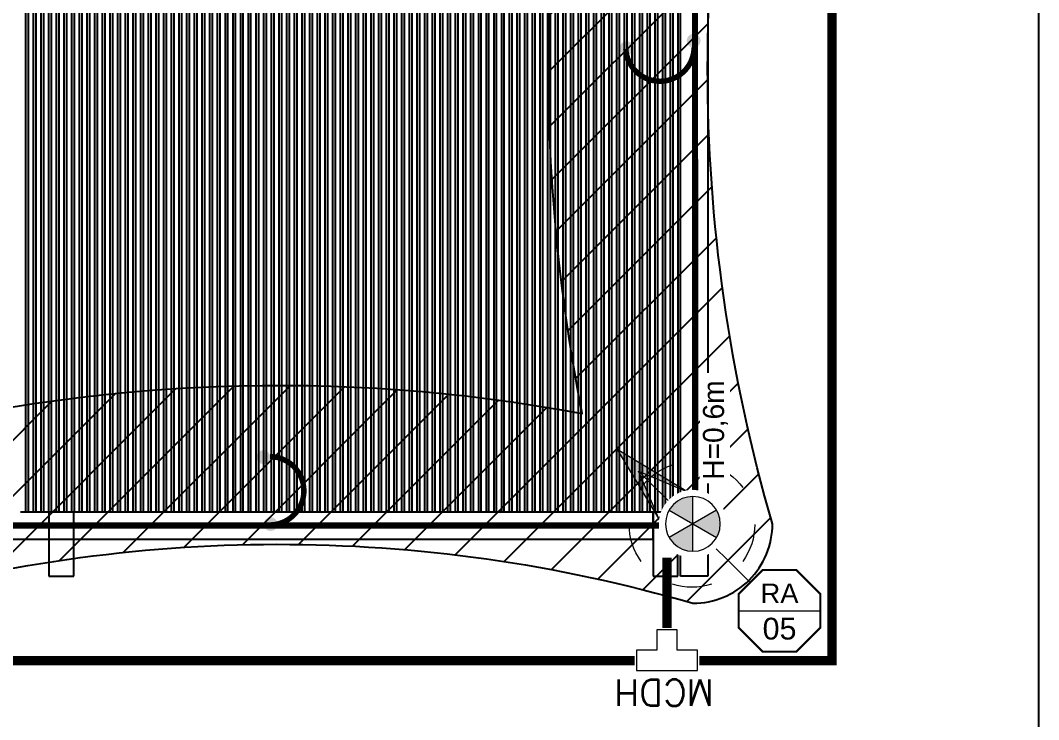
# Model space of a CAD drawing. Header units: millimetres. Extents: x -107267 to 109426, y -98906 to 83910.
# Drawn here: x 18106 to 26316, y -16538 to -10897 of the extents above; entities that cross this region are included whole.
import ezdxf
from ezdxf.enums import TextEntityAlignment as Align

# ---------------------------------------------------------------- set-up
doc = ezdxf.new("R2010")
doc.units = ezdxf.units.MM
for name, pattern in [('ACAD_ISO10W100', [18, 12, -3, 0, -3]), ('ACAD_ISO12W100', [21, 12, -3, 0, -3, 0, -3]), ('HIDDEN2', [0.1875, 0.125, -0.0625])]:
    doc.linetypes.add(name, pattern=pattern)
for name, color, linetype in [('00 - wipout', 1, 'Continuous'), ('00 - ZONA DE PROTEÇÃO', 4, 'Continuous'), ('Top (Plan) View-MISC', 7, 'Continuous')]:
    doc.layers.add(name, color=color, linetype=linetype)
for name, color, linetype, lineweight in [('000-M3G-MALHA NOVA', 5, 'ACAD_ISO10W100', 0), ('00_m3g_spda.capt_novo', 5, 'Continuous', 9), ('00_m3g_spda_ater_cabo50', 1, 'Continuous', 9), ('00_SPDA_captacao_novo', 5, 'Continuous', 9)]:
    doc.layers.add(name, color=color, linetype=linetype, lineweight=lineweight)
doc.styles.add('ARIAL', font='arial.ttf')
doc.styles.add('PDR2.0', font='romans.shx', dxfattribs={"height": 2})

# ---------------------------------------------------------------- blocks, each defined once
blk = doc.blocks.new('*U24')
at = {"lineweight": 9, "style": 'PDR2.0'}
blk.add_text('MCDH', height=1.7, dxfattribs=at).set_placement((-3.015, 1.248))
at = {"color": 255, "lineweight": 0}
blk.add_wipeout([(-2.085, 0.773), (-2.085, -0.773), (-0.773, -0.773), (-0.773, -2.085), (0.773, -2.085), (0.773, -0.773), (2.085, -0.773), (2.085, 0.773)], dxfattribs=at)
at = {"lineweight": 9}
blk.add_lwpolyline([(-0.656, -0.656), (-0.656, -1.968), (0.656, -1.968), (0.656, -0.656), (1.968, -0.656), (1.968, 0.656), (0.656, 0.656), (-0.656, 0.656), (-1.968, 0.656), (-1.968, -0.656)], close=True, dxfattribs=at)
blk = doc.blocks.new('M3G_P_PONTOS DESC')
blk.add_wipeout([(-1.552, 3.747), (-3.747, 1.552), (-3.747, -1.552), (-1.552, -3.747), (1.552, -3.747), (3.747, -1.552), (3.747, 1.552), (1.552, 3.747)])
blk.add_wipeout([(-3.747, 1.552), (-3.747, -1.552), (-1.552, -3.747), (1.552, -3.747), (3.747, -1.552), (3.747, 1.552), (1.552, 3.747), (-1.552, 3.747)])
blk.add_line((-3.747, 0), (3.747, 0))
at = {"const_width": 0.2}
blk.add_lwpolyline([(3.747, 1.552), (1.552, 3.747), (-1.552, 3.747), (-3.747, 1.552), (-3.747, -1.552), (-1.552, -3.747), (1.552, -3.747), (3.747, -1.552)], close=True, dxfattribs=at)
at = {"style": 'ARIAL'}
for tag, height, p in [('PREDIO', 2.3, (0, 0.704)), ('PONTO', 2, (0, -2.639))]:
    blk.add_attdef(tag, text='', height=height, dxfattribs=at).set_placement(p, align=Align.CENTER)
blk = doc.blocks.new('*U274')
at = {"lineweight": 9}
h = blk.add_hatch(color=256, dxfattribs=at)
h.dxf.hatch_style = 1
h.paths.add_polyline_path([(-4.834, -4.833), (-2.095, -0.287), (-3.443, -3.444), (-0.284, -2.101)])
for p, q in [((0, 0), (3.796, 3.792)), ((-3.443, -3.444), (-0.854, -0.856))]:
    blk.add_line(p, q, dxfattribs=at)
blk.add_lwpolyline([(-4.834, -4.833), (-2.095, -0.287), (-3.443, -3.444), (-0.284, -2.101)], close=True, dxfattribs=at)
for start, end in [(72, 108), (144, 180), (0, 36), (214.95342, 252), (288, 324)]:
    blk.add_arc((0, 0), 4.051, start, end, dxfattribs=at)
at = {"layer": '00_m3g_spda_ater_cabo50', "linetype": 'ACAD_ISO12W100', "ltscale": 75, "const_width": 0.375}
blk.add_lwpolyline([(0, 0), (-0.597, 0)], dxfattribs=at)
blk.add_attdef('METROS', text='', height=1.7).set_placement((-4.913, 3.845), align=Align.BOTTOM_LEFT)
at = {"color": 255, "lineweight": 0}
blk.add_wipeout([(0.24, -1.362), (0.692, -1.198), (1.059, -0.889), (1.3, -0.473), (1.383, 0), (1.3, 0.473), (1.059, 0.889), (0.692, 1.198), (0.24, 1.362), (-0.24, 1.362), (-0.692, 1.198), (-1.059, 0.889), (-1.3, 0.473), (-1.383, 0), (-1.3, -0.473), (-1.059, -0.889), (-0.692, -1.198), (-0.24, -1.362)], dxfattribs=at)
at = {"lineweight": 9}
blk.add_circle((0, 0), 1.208, dxfattribs=at)
blk = doc.blocks.new('M3G_P_CPTOR AEREO 600')
blk.add_attdef('ALTURA', text='', height=1.7).set_placement((0.739, -2.574), align=Align.TOP_LEFT)
at = {"color": 255, "lineweight": 0}
blk.add_wipeout([(-0.23, 2.19), (-0.68, 2.094), (-1.101, 1.907), (-1.473, 1.636), (-1.781, 1.294), (-2.012, 0.896), (-2.154, 0.458), (-2.202, 0), (-2.154, -0.458), (-2.012, -0.896), (-1.781, -1.294), (-1.473, -1.636), (-1.101, -1.907), (-0.68, -2.094), (-0.23, -2.19), (0.23, -2.19), (0.68, -2.094), (1.101, -1.907), (1.473, -1.636), (1.781, -1.294), (2.012, -0.896), (2.154, -0.458), (2.202, 0), (2.154, 0.458), (2.012, 0.896), (1.781, 1.294), (1.473, 1.636), (1.101, 1.907), (0.68, 2.094), (0.23, 2.19)], dxfattribs=at)
at = {"lineweight": 9}
h = blk.add_hatch(color=256, dxfattribs=at)
h.dxf.hatch_style = 1
h.paths.add_polyline_path([(0.884, 1.532, 0.267949), (-0.884, 1.532), (0, 0)])
h.paths.add_polyline_path([(-1.769, 0, 0.267949), (-0.884, -1.532), (0, 0)])
h.paths.add_polyline_path([(0.884, -1.532, 0.267949), (1.769, 0), (0, 0)])
for p, q in [((0, 0), (-0.884, 1.532)), ((0.884, 1.532), (0, 0)), ((-1.769, 0), (0, 0)), ((0, 0), (-0.884, -1.532)), ((0.884, -1.532), (0, 0)), ((0, 0), (1.769, 0))]:
    blk.add_line(p, q, dxfattribs=at)
blk.add_circle((0, 0), 1.769, dxfattribs=at)
blk = doc.blocks.new('*U333')
at = {"layer": 'Top (Plan) View-MISC', "color": 0, "linetype": 'ByBlock', "lineweight": -2}
for p, q in [((23207.9, -14861.9), (23207.9, -15381.9)), ((23407.9, -15381.9), (23407.9, -14861.9)), ((23207.9, -15381.9), (23407.9, -15381.9))]:
    blk.add_line(p, q, dxfattribs=at)
blk = doc.blocks.new('*U341')
at = {"layer": 'Top (Plan) View-MISC', "color": 0, "linetype": 'ByBlock', "lineweight": -2}
for p, q in [((18335.5, -14861.9), (18335.5, -15381.9)), ((18535.5, -15381.9), (18535.5, -14861.9)), ((18335.5, -15381.9), (18535.5, -15381.9))]:
    blk.add_line(p, q, dxfattribs=at)
blk = doc.blocks.new('*U343')
at = {"layer": 'Top (Plan) View-MISC', "color": 0, "linetype": 'ByBlock', "lineweight": -2}
for p, q in [((23207.9, -15081.9), (23207.9, -14861.9)), ((-12967.7, -15081.9), (23207.9, -15081.9))]:
    blk.add_line(p, q, dxfattribs=at)
blk = doc.blocks.new('*U354')
at = {"layer": 'Top (Plan) View-MISC', "color": 0, "linetype": 'ByBlock', "lineweight": -2}
blk.add_line((26316.1, 4664.7), (26316.1, -19130.6), dxfattribs=at)
blk = doc.blocks.new('*U478')
at = {"layer": 'Top (Plan) View-MISC', "color": 0, "linetype": 'ByBlock', "lineweight": -2}
for p, q in [((23428.9, -15381.9), (23428.9, -7621.9)), ((23648.9, -7621.9), (23648.9, -15381.9)), ((23648.9, -15381.9), (23428.9, -15381.9))]:
    blk.add_line(p, q, dxfattribs=at)
blk = doc.blocks.new('*U481')
at = {"layer": 'Top (Plan) View-MISC', "color": 0, "linetype": 'ByBlock', "lineweight": -2}
for p, q in [((18105.6, -14861.9), (18146.3, -14861.9)), ((18167.5, -14861.9), (18208.2, -14861.9)), ((18229.4, -14861.9), (18270.1, -14861.9)), ((18291.3, -14861.9), (18332, -14861.9)), ((18353.2, -14861.9), (18393.9, -14861.9)), ((18415.1, -14861.9), (18455.7, -14861.9)), ((18477, -14861.9), (18517.6, -14861.9)), ((18538.9, -14861.9), (18579.5, -14861.9)), ((18600.8, -14861.9), (18641.4, -14861.9)), ((18662.7, -14861.9), (18703.3, -14861.9)), ((18724.6, -14861.9), (18765.2, -14861.9)), ((18786.5, -14861.9), (18827.1, -14861.9)), ((18848.3, -14861.9), (18889, -14861.9)), ((18910.2, -14861.9), (18950.9, -14861.9)), ((18972.1, -14861.9), (19012.8, -14861.9)), ((19034, -14861.9), (19074.7, -14861.9)), ((19095.9, -14861.9), (19136.6, -14861.9)), ((19157.8, -14861.9), (19198.5, -14861.9)), ((19219.7, -14861.9), (19260.4, -14861.9)), ((19281.6, -14861.9), (19322.3, -14861.9)), ((19343.5, -14861.9), (19384.2, -14861.9)), ((19405.4, -14861.9), (19446.1, -14861.9)), ((19467.3, -14861.9), (19508, -14861.9)), ((19529.2, -14861.9), (19569.9, -14861.9)), ((19591.1, -14861.9), (19631.8, -14861.9)), ((19653, -14861.9), (19693.7, -14861.9)), ((19714.9, -14861.9), (19755.6, -14861.9)), ((19776.8, -14861.9), (19817.5, -14861.9)), ((19838.7, -14861.9), (19879.4, -14861.9)), ((19900.6, -14861.9), (19941.3, -14861.9)), ((19962.5, -14861.9), (20003.2, -14861.9)), ((20024.4, -14861.9), (20065.1, -14861.9)), ((20086.3, -14861.9), (20127, -14861.9)), ((20148.2, -14861.9), (20188.9, -14861.9)), ((20210.1, -14861.9), (20250.8, -14861.9)), ((20272, -14861.9), (20312.7, -14861.9)), ((20333.9, -14861.9), (20374.6, -14861.9)), ((20395.8, -14861.9), (20436.5, -14861.9)), ((20457.7, -14861.9), (20498.4, -14861.9)), ((20519.6, -14861.9), (20560.3, -14861.9)), ((20581.5, -14861.9), (20622.2, -14861.9)), ((20643.4, -14861.9), (20684.1, -14861.9)), ((20705.3, -14861.9), (20746, -14861.9)), ((20767.2, -14861.9), (20807.9, -14861.9)), ((20829.1, -14861.9), (20869.8, -14861.9)), ((20891, -14861.9), (20931.7, -14861.9)), ((20952.9, -14861.9), (20993.6, -14861.9)), ((21014.8, -14861.9), (21055.5, -14861.9)), ((21076.7, -14861.9), (21117.4, -14861.9)), ((21138.6, -14861.9), (21179.3, -14861.9)), ((21200.5, -14861.9), (21241.2, -14861.9)), ((21262.4, -14861.9), (21303.1, -14861.9)), ((21324.3, -14861.9), (21365, -14861.9)), ((21386.2, -14861.9), (21426.9, -14861.9)), ((21448.1, -14861.9), (21488.8, -14861.9)), ((21510, -14861.9), (21550.7, -14861.9)), ((21571.9, -14861.9), (21612.6, -14861.9)), ((21633.8, -14861.9), (21674.5, -14861.9)), ((21695.7, -14861.9), (21736.4, -14861.9)), ((21757.6, -14861.9), (21798.3, -14861.9)), ((21819.5, -14861.9), (21860.2, -14861.9)), ((21881.4, -14861.9), (21922.1, -14861.9)), ((21943.3, -14861.9), (21984, -14861.9)), ((22005.2, -14861.9), (22045.9, -14861.9)), ((22067.1, -14861.9), (22107.8, -14861.9)), ((22129, -14861.9), (22169.7, -14861.9)), ((22190.9, -14861.9), (22231.6, -14861.9)), ((22252.8, -14861.9), (22293.5, -14861.9)), ((22314.7, -14861.9), (22355.4, -14861.9)), ((22376.6, -14861.9), (22417.3, -14861.9)), ((22438.5, -14861.9), (22479.2, -14861.9)), ((22500.4, -14861.9), (22541.1, -14861.9)), ((22562.3, -14861.9), (22603, -14861.9)), ((22624.2, -14861.9), (22664.9, -14861.9)), ((22686.1, -14861.9), (22726.8, -14861.9)), ((22748, -14861.9), (22788.7, -14861.9)), ((22809.9, -14861.9), (22850.6, -14861.9)), ((22871.8, -14861.9), (22912.5, -14861.9)), ((22933.7, -14861.9), (22974.4, -14861.9)), ((22995.6, -14861.9), (23036.3, -14861.9)), ((23057.5, -14861.9), (23098.2, -14861.9)), ((23119.4, -14861.9), (23160.1, -14861.9)), ((23181.3, -14861.9), (23222, -14861.9)), ((23243.2, -14861.9), (23283.9, -14861.9)), ((23305.1, -14861.9), (23345.7, -14861.9)), ((23367, -14861.9), (23407.6, -14861.9))]:
    blk.add_line(p, q, dxfattribs=at)
blk = doc.blocks.new('*U484')
at = {"layer": 'Top (Plan) View-MISC', "color": 0, "linetype": 'ByBlock', "lineweight": -2}
for p, q in [((23407.6, -7621.9), (23407.6, -14861.9)), ((23407.6, -14861.9), (23428.9, -14861.9))]:
    blk.add_line(p, q, dxfattribs=at)
blk = doc.blocks.new('*U485')
at = {"layer": 'Top (Plan) View-MISC', "color": 0, "linetype": 'ByBlock', "lineweight": -2}
for p, q in [((23345.7, -7621.9), (23345.7, -14861.9)), ((23367, -7621.9), (23367, -14861.9)), ((23345.7, -14861.9), (23367, -14861.9))]:
    blk.add_line(p, q, dxfattribs=at)
blk = doc.blocks.new('*U486')
at = {"layer": 'Top (Plan) View-MISC', "color": 0, "linetype": 'ByBlock', "lineweight": -2}
for p, q in [((23283.9, -7621.9), (23283.9, -14861.9)), ((23305.1, -7621.9), (23305.1, -14861.9)), ((23283.9, -14861.9), (23305.1, -14861.9))]:
    blk.add_line(p, q, dxfattribs=at)
blk = doc.blocks.new('*U487')
at = {"layer": 'Top (Plan) View-MISC', "color": 0, "linetype": 'ByBlock', "lineweight": -2}
for p, q in [((23222, -7621.9), (23222, -14861.9)), ((23243.2, -7621.9), (23243.2, -14861.9)), ((23222, -14861.9), (23243.2, -14861.9))]:
    blk.add_line(p, q, dxfattribs=at)
blk = doc.blocks.new('*U488')
at = {"layer": 'Top (Plan) View-MISC', "color": 0, "linetype": 'ByBlock', "lineweight": -2}
for p, q in [((23160.1, -7621.9), (23160.1, -14861.9)), ((23181.3, -7621.9), (23181.3, -14861.9)), ((23160.1, -14861.9), (23181.3, -14861.9))]:
    blk.add_line(p, q, dxfattribs=at)
blk = doc.blocks.new('*U489')
at = {"layer": 'Top (Plan) View-MISC', "color": 0, "linetype": 'ByBlock', "lineweight": -2}
for p, q in [((23098.2, -7621.9), (23098.2, -14861.9)), ((23119.4, -7621.9), (23119.4, -14861.9)), ((23098.2, -14861.9), (23119.4, -14861.9))]:
    blk.add_line(p, q, dxfattribs=at)
blk = doc.blocks.new('*U490')
at = {"layer": 'Top (Plan) View-MISC', "color": 0, "linetype": 'ByBlock', "lineweight": -2}
for p, q in [((23036.3, -7621.9), (23036.3, -14861.9)), ((23057.5, -7621.9), (23057.5, -14861.9)), ((23036.3, -14861.9), (23057.5, -14861.9))]:
    blk.add_line(p, q, dxfattribs=at)
blk = doc.blocks.new('*U491')
at = {"layer": 'Top (Plan) View-MISC', "color": 0, "linetype": 'ByBlock', "lineweight": -2}
for p, q in [((22974.4, -7621.9), (22974.4, -14861.9)), ((22995.6, -7621.9), (22995.6, -14861.9)), ((22974.4, -14861.9), (22995.6, -14861.9))]:
    blk.add_line(p, q, dxfattribs=at)
blk = doc.blocks.new('*U492')
at = {"layer": 'Top (Plan) View-MISC', "color": 0, "linetype": 'ByBlock', "lineweight": -2}
for p, q in [((22912.5, -7621.9), (22912.5, -14861.9)), ((22933.7, -7621.9), (22933.7, -14861.9)), ((22912.5, -14861.9), (22933.7, -14861.9))]:
    blk.add_line(p, q, dxfattribs=at)
blk = doc.blocks.new('*U493')
at = {"layer": 'Top (Plan) View-MISC', "color": 0, "linetype": 'ByBlock', "lineweight": -2}
for p, q in [((22850.6, -7621.9), (22850.6, -14861.9)), ((22871.8, -7621.9), (22871.8, -14861.9)), ((22850.6, -14861.9), (22871.8, -14861.9))]:
    blk.add_line(p, q, dxfattribs=at)
blk = doc.blocks.new('*U494')
at = {"layer": 'Top (Plan) View-MISC', "color": 0, "linetype": 'ByBlock', "lineweight": -2}
for p, q in [((22788.7, -7621.9), (22788.7, -14861.9)), ((22809.9, -7621.9), (22809.9, -14861.9)), ((22788.7, -14861.9), (22809.9, -14861.9))]:
    blk.add_line(p, q, dxfattribs=at)
blk = doc.blocks.new('*U495')
at = {"layer": 'Top (Plan) View-MISC', "color": 0, "linetype": 'ByBlock', "lineweight": -2}
for p, q in [((22726.8, -7621.9), (22726.8, -14861.9)), ((22748, -7621.9), (22748, -14861.9)), ((22726.8, -14861.9), (22748, -14861.9))]:
    blk.add_line(p, q, dxfattribs=at)
blk = doc.blocks.new('*U496')
at = {"layer": 'Top (Plan) View-MISC', "color": 0, "linetype": 'ByBlock', "lineweight": -2}
for p, q in [((22664.9, -7621.9), (22664.9, -14861.9)), ((22686.1, -7621.9), (22686.1, -14861.9)), ((22664.9, -14861.9), (22686.1, -14861.9))]:
    blk.add_line(p, q, dxfattribs=at)
blk = doc.blocks.new('*U497')
at = {"layer": 'Top (Plan) View-MISC', "color": 0, "linetype": 'ByBlock', "lineweight": -2}
for p, q in [((22603, -7621.9), (22603, -14861.9)), ((22624.2, -7621.9), (22624.2, -14861.9)), ((22603, -14861.9), (22624.2, -14861.9))]:
    blk.add_line(p, q, dxfattribs=at)
blk = doc.blocks.new('*U498')
at = {"layer": 'Top (Plan) View-MISC', "color": 0, "linetype": 'ByBlock', "lineweight": -2}
for p, q in [((22541.1, -7621.9), (22541.1, -14861.9)), ((22562.3, -7621.9), (22562.3, -14861.9)), ((22541.1, -14861.9), (22562.3, -14861.9))]:
    blk.add_line(p, q, dxfattribs=at)
blk = doc.blocks.new('*U499')
at = {"layer": 'Top (Plan) View-MISC', "color": 0, "linetype": 'ByBlock', "lineweight": -2}
for p, q in [((22479.2, -7621.9), (22479.2, -14861.9)), ((22500.4, -7621.9), (22500.4, -14861.9)), ((22479.2, -14861.9), (22500.4, -14861.9))]:
    blk.add_line(p, q, dxfattribs=at)
blk = doc.blocks.new('*U500')
at = {"layer": 'Top (Plan) View-MISC', "color": 0, "linetype": 'ByBlock', "lineweight": -2}
for p, q in [((22417.3, -7621.9), (22417.3, -14861.9)), ((22438.5, -7621.9), (22438.5, -14861.9)), ((22417.3, -14861.9), (22438.5, -14861.9))]:
    blk.add_line(p, q, dxfattribs=at)
blk = doc.blocks.new('*U501')
at = {"layer": 'Top (Plan) View-MISC', "color": 0, "linetype": 'ByBlock', "lineweight": -2}
for p, q in [((22355.4, -7621.9), (22355.4, -14861.9)), ((22376.6, -7621.9), (22376.6, -14861.9)), ((22355.4, -14861.9), (22376.6, -14861.9))]:
    blk.add_line(p, q, dxfattribs=at)
blk = doc.blocks.new('*U502')
at = {"layer": 'Top (Plan) View-MISC', "color": 0, "linetype": 'ByBlock', "lineweight": -2}
for p, q in [((22293.5, -7621.9), (22293.5, -14861.9)), ((22314.7, -7621.9), (22314.7, -14861.9)), ((22293.5, -14861.9), (22314.7, -14861.9))]:
    blk.add_line(p, q, dxfattribs=at)
blk = doc.blocks.new('*U503')
at = {"layer": 'Top (Plan) View-MISC', "color": 0, "linetype": 'ByBlock', "lineweight": -2}
for p, q in [((22231.6, -7621.9), (22231.6, -14861.9)), ((22252.8, -7621.9), (22252.8, -14861.9)), ((22231.6, -14861.9), (22252.8, -14861.9))]:
    blk.add_line(p, q, dxfattribs=at)
blk = doc.blocks.new('*U504')
at = {"layer": 'Top (Plan) View-MISC', "color": 0, "linetype": 'ByBlock', "lineweight": -2}
for p, q in [((22169.7, -7621.9), (22169.7, -14861.9)), ((22190.9, -7621.9), (22190.9, -14861.9)), ((22169.7, -14861.9), (22190.9, -14861.9))]:
    blk.add_line(p, q, dxfattribs=at)
blk = doc.blocks.new('*U505')
at = {"layer": 'Top (Plan) View-MISC', "color": 0, "linetype": 'ByBlock', "lineweight": -2}
for p, q in [((22107.8, -7621.9), (22107.8, -14861.9)), ((22129, -7621.9), (22129, -14861.9)), ((22107.8, -14861.9), (22129, -14861.9))]:
    blk.add_line(p, q, dxfattribs=at)
blk = doc.blocks.new('*U506')
at = {"layer": 'Top (Plan) View-MISC', "color": 0, "linetype": 'ByBlock', "lineweight": -2}
for p, q in [((22045.9, -7621.9), (22045.9, -14861.9)), ((22067.1, -7621.9), (22067.1, -14861.9)), ((22045.9, -14861.9), (22067.1, -14861.9))]:
    blk.add_line(p, q, dxfattribs=at)
blk = doc.blocks.new('*U507')
at = {"layer": 'Top (Plan) View-MISC', "color": 0, "linetype": 'ByBlock', "lineweight": -2}
for p, q in [((21984, -7621.9), (21984, -14861.9)), ((22005.2, -7621.9), (22005.2, -14861.9)), ((21984, -14861.9), (22005.2, -14861.9))]:
    blk.add_line(p, q, dxfattribs=at)
blk = doc.blocks.new('*U508')
at = {"layer": 'Top (Plan) View-MISC', "color": 0, "linetype": 'ByBlock', "lineweight": -2}
for p, q in [((21922.1, -7621.9), (21922.1, -14861.9)), ((21943.3, -7621.9), (21943.3, -14861.9)), ((21922.1, -14861.9), (21943.3, -14861.9))]:
    blk.add_line(p, q, dxfattribs=at)
blk = doc.blocks.new('*U509')
at = {"layer": 'Top (Plan) View-MISC', "color": 0, "linetype": 'ByBlock', "lineweight": -2}
for p, q in [((21860.2, -7621.9), (21860.2, -14861.9)), ((21881.4, -7621.9), (21881.4, -14861.9)), ((21860.2, -14861.9), (21881.4, -14861.9))]:
    blk.add_line(p, q, dxfattribs=at)
blk = doc.blocks.new('*U510')
at = {"layer": 'Top (Plan) View-MISC', "color": 0, "linetype": 'ByBlock', "lineweight": -2}
for p, q in [((21798.3, -7621.9), (21798.3, -14861.9)), ((21819.5, -7621.9), (21819.5, -14861.9)), ((21798.3, -14861.9), (21819.5, -14861.9))]:
    blk.add_line(p, q, dxfattribs=at)
blk = doc.blocks.new('*U511')
at = {"layer": 'Top (Plan) View-MISC', "color": 0, "linetype": 'ByBlock', "lineweight": -2}
for p, q in [((21736.4, -7621.9), (21736.4, -14861.9)), ((21757.6, -7621.9), (21757.6, -14861.9)), ((21736.4, -14861.9), (21757.6, -14861.9))]:
    blk.add_line(p, q, dxfattribs=at)
blk = doc.blocks.new('*U512')
at = {"layer": 'Top (Plan) View-MISC', "color": 0, "linetype": 'ByBlock', "lineweight": -2}
for p, q in [((21674.5, -7621.9), (21674.5, -14861.9)), ((21695.7, -7621.9), (21695.7, -14861.9)), ((21674.5, -14861.9), (21695.7, -14861.9))]:
    blk.add_line(p, q, dxfattribs=at)
blk = doc.blocks.new('*U513')
at = {"layer": 'Top (Plan) View-MISC', "color": 0, "linetype": 'ByBlock', "lineweight": -2}
for p, q in [((21612.6, -7621.9), (21612.6, -14861.9)), ((21633.8, -7621.9), (21633.8, -14861.9)), ((21612.6, -14861.9), (21633.8, -14861.9))]:
    blk.add_line(p, q, dxfattribs=at)
blk = doc.blocks.new('*U514')
at = {"layer": 'Top (Plan) View-MISC', "color": 0, "linetype": 'ByBlock', "lineweight": -2}
for p, q in [((21550.7, -7621.9), (21550.7, -14861.9)), ((21571.9, -7621.9), (21571.9, -14861.9)), ((21550.7, -14861.9), (21571.9, -14861.9))]:
    blk.add_line(p, q, dxfattribs=at)
blk = doc.blocks.new('*U515')
at = {"layer": 'Top (Plan) View-MISC', "color": 0, "linetype": 'ByBlock', "lineweight": -2}
for p, q in [((21488.8, -7621.9), (21488.8, -14861.9)), ((21510, -7621.9), (21510, -14861.9)), ((21488.8, -14861.9), (21510, -14861.9))]:
    blk.add_line(p, q, dxfattribs=at)
blk = doc.blocks.new('*U516')
at = {"layer": 'Top (Plan) View-MISC', "color": 0, "linetype": 'ByBlock', "lineweight": -2}
for p, q in [((21426.9, -7621.9), (21426.9, -14861.9)), ((21448.1, -7621.9), (21448.1, -14861.9)), ((21426.9, -14861.9), (21448.1, -14861.9))]:
    blk.add_line(p, q, dxfattribs=at)
blk = doc.blocks.new('*U517')
at = {"layer": 'Top (Plan) View-MISC', "color": 0, "linetype": 'ByBlock', "lineweight": -2}
for p, q in [((21365, -7621.9), (21365, -14861.9)), ((21386.2, -7621.9), (21386.2, -14861.9)), ((21365, -14861.9), (21386.2, -14861.9))]:
    blk.add_line(p, q, dxfattribs=at)
blk = doc.blocks.new('*U518')
at = {"layer": 'Top (Plan) View-MISC', "color": 0, "linetype": 'ByBlock', "lineweight": -2}
for p, q in [((21303.1, -7621.9), (21303.1, -14861.9)), ((21324.3, -7621.9), (21324.3, -14861.9)), ((21303.1, -14861.9), (21324.3, -14861.9))]:
    blk.add_line(p, q, dxfattribs=at)
blk = doc.blocks.new('*U519')
at = {"layer": 'Top (Plan) View-MISC', "color": 0, "linetype": 'ByBlock', "lineweight": -2}
for p, q in [((21241.2, -7621.9), (21241.2, -14861.9)), ((21262.4, -7621.9), (21262.4, -14861.9)), ((21241.2, -14861.9), (21262.4, -14861.9))]:
    blk.add_line(p, q, dxfattribs=at)
blk = doc.blocks.new('*U520')
at = {"layer": 'Top (Plan) View-MISC', "color": 0, "linetype": 'ByBlock', "lineweight": -2}
for p, q in [((21179.3, -7621.9), (21179.3, -14861.9)), ((21200.5, -7621.9), (21200.5, -14861.9)), ((21179.3, -14861.9), (21200.5, -14861.9))]:
    blk.add_line(p, q, dxfattribs=at)
blk = doc.blocks.new('*U521')
at = {"layer": 'Top (Plan) View-MISC', "color": 0, "linetype": 'ByBlock', "lineweight": -2}
for p, q in [((21117.4, -7621.9), (21117.4, -14861.9)), ((21138.6, -7621.9), (21138.6, -14861.9)), ((21117.4, -14861.9), (21138.6, -14861.9))]:
    blk.add_line(p, q, dxfattribs=at)
blk = doc.blocks.new('*U522')
at = {"layer": 'Top (Plan) View-MISC', "color": 0, "linetype": 'ByBlock', "lineweight": -2}
for p, q in [((21055.5, -7621.9), (21055.5, -14861.9)), ((21076.7, -7621.9), (21076.7, -14861.9)), ((21055.5, -14861.9), (21076.7, -14861.9))]:
    blk.add_line(p, q, dxfattribs=at)
blk = doc.blocks.new('*U523')
at = {"layer": 'Top (Plan) View-MISC', "color": 0, "linetype": 'ByBlock', "lineweight": -2}
for p, q in [((20993.6, -7621.9), (20993.6, -14861.9)), ((21014.8, -7621.9), (21014.8, -14861.9)), ((20993.6, -14861.9), (21014.8, -14861.9))]:
    blk.add_line(p, q, dxfattribs=at)
blk = doc.blocks.new('*U524')
at = {"layer": 'Top (Plan) View-MISC', "color": 0, "linetype": 'ByBlock', "lineweight": -2}
for p, q in [((20931.7, -7621.9), (20931.7, -14861.9)), ((20952.9, -7621.9), (20952.9, -14861.9)), ((20931.7, -14861.9), (20952.9, -14861.9))]:
    blk.add_line(p, q, dxfattribs=at)
blk = doc.blocks.new('*U525')
at = {"layer": 'Top (Plan) View-MISC', "color": 0, "linetype": 'ByBlock', "lineweight": -2}
for p, q in [((20869.8, -7621.9), (20869.8, -14861.9)), ((20891, -7621.9), (20891, -14861.9)), ((20869.8, -14861.9), (20891, -14861.9))]:
    blk.add_line(p, q, dxfattribs=at)
blk = doc.blocks.new('*U526')
at = {"layer": 'Top (Plan) View-MISC', "color": 0, "linetype": 'ByBlock', "lineweight": -2}
for p, q in [((20807.9, -7621.9), (20807.9, -14861.9)), ((20829.1, -7621.9), (20829.1, -14861.9)), ((20807.9, -14861.9), (20829.1, -14861.9))]:
    blk.add_line(p, q, dxfattribs=at)
blk = doc.blocks.new('*U527')
at = {"layer": 'Top (Plan) View-MISC', "color": 0, "linetype": 'ByBlock', "lineweight": -2}
for p, q in [((20746, -7621.9), (20746, -14861.9)), ((20767.2, -7621.9), (20767.2, -14861.9)), ((20746, -14861.9), (20767.2, -14861.9))]:
    blk.add_line(p, q, dxfattribs=at)
blk = doc.blocks.new('*U528')
at = {"layer": 'Top (Plan) View-MISC', "color": 0, "linetype": 'ByBlock', "lineweight": -2}
for p, q in [((20684.1, -7621.9), (20684.1, -14861.9)), ((20705.3, -7621.9), (20705.3, -14861.9)), ((20684.1, -14861.9), (20705.3, -14861.9))]:
    blk.add_line(p, q, dxfattribs=at)
blk = doc.blocks.new('*U529')
at = {"layer": 'Top (Plan) View-MISC', "color": 0, "linetype": 'ByBlock', "lineweight": -2}
for p, q in [((20622.2, -7621.9), (20622.2, -14861.9)), ((20643.4, -7621.9), (20643.4, -14861.9)), ((20622.2, -14861.9), (20643.4, -14861.9))]:
    blk.add_line(p, q, dxfattribs=at)
blk = doc.blocks.new('*U530')
at = {"layer": 'Top (Plan) View-MISC', "color": 0, "linetype": 'ByBlock', "lineweight": -2}
for p, q in [((20560.3, -7621.9), (20560.3, -14861.9)), ((20581.5, -7621.9), (20581.5, -14861.9)), ((20560.3, -14861.9), (20581.5, -14861.9))]:
    blk.add_line(p, q, dxfattribs=at)
blk = doc.blocks.new('*U531')
at = {"layer": 'Top (Plan) View-MISC', "color": 0, "linetype": 'ByBlock', "lineweight": -2}
for p, q in [((20498.4, -7621.9), (20498.4, -14861.9)), ((20519.6, -7621.9), (20519.6, -14861.9)), ((20498.4, -14861.9), (20519.6, -14861.9))]:
    blk.add_line(p, q, dxfattribs=at)
blk = doc.blocks.new('*U532')
at = {"layer": 'Top (Plan) View-MISC', "color": 0, "linetype": 'ByBlock', "lineweight": -2}
for p, q in [((20436.5, -7621.9), (20436.5, -14861.9)), ((20457.7, -7621.9), (20457.7, -14861.9)), ((20436.5, -14861.9), (20457.7, -14861.9))]:
    blk.add_line(p, q, dxfattribs=at)
blk = doc.blocks.new('*U533')
at = {"layer": 'Top (Plan) View-MISC', "color": 0, "linetype": 'ByBlock', "lineweight": -2}
for p, q in [((20374.6, -7621.9), (20374.6, -14861.9)), ((20395.8, -7621.9), (20395.8, -14861.9)), ((20374.6, -14861.9), (20395.8, -14861.9))]:
    blk.add_line(p, q, dxfattribs=at)
blk = doc.blocks.new('*U534')
at = {"layer": 'Top (Plan) View-MISC', "color": 0, "linetype": 'ByBlock', "lineweight": -2}
for p, q in [((20312.7, -7621.9), (20312.7, -14861.9)), ((20333.9, -7621.9), (20333.9, -14861.9)), ((20312.7, -14861.9), (20333.9, -14861.9))]:
    blk.add_line(p, q, dxfattribs=at)
blk = doc.blocks.new('*U535')
at = {"layer": 'Top (Plan) View-MISC', "color": 0, "linetype": 'ByBlock', "lineweight": -2}
for p, q in [((20250.8, -7621.9), (20250.8, -14861.9)), ((20272, -7621.9), (20272, -14861.9)), ((20250.8, -14861.9), (20272, -14861.9))]:
    blk.add_line(p, q, dxfattribs=at)
blk = doc.blocks.new('*U536')
at = {"layer": 'Top (Plan) View-MISC', "color": 0, "linetype": 'ByBlock', "lineweight": -2}
for p, q in [((20188.9, -7621.9), (20188.9, -14861.9)), ((20210.1, -7621.9), (20210.1, -14861.9)), ((20188.9, -14861.9), (20210.1, -14861.9))]:
    blk.add_line(p, q, dxfattribs=at)
blk = doc.blocks.new('*U537')
at = {"layer": 'Top (Plan) View-MISC', "color": 0, "linetype": 'ByBlock', "lineweight": -2}
for p, q in [((20127, -7621.9), (20127, -14861.9)), ((20148.2, -7621.9), (20148.2, -14861.9)), ((20127, -14861.9), (20148.2, -14861.9))]:
    blk.add_line(p, q, dxfattribs=at)
blk = doc.blocks.new('*U538')
at = {"layer": 'Top (Plan) View-MISC', "color": 0, "linetype": 'ByBlock', "lineweight": -2}
for p, q in [((20065.1, -7621.9), (20065.1, -14861.9)), ((20086.3, -7621.9), (20086.3, -14861.9)), ((20065.1, -14861.9), (20086.3, -14861.9))]:
    blk.add_line(p, q, dxfattribs=at)
blk = doc.blocks.new('*U539')
at = {"layer": 'Top (Plan) View-MISC', "color": 0, "linetype": 'ByBlock', "lineweight": -2}
for p, q in [((20003.2, -7621.9), (20003.2, -14861.9)), ((20024.4, -7621.9), (20024.4, -14861.9)), ((20003.2, -14861.9), (20024.4, -14861.9))]:
    blk.add_line(p, q, dxfattribs=at)
blk = doc.blocks.new('*U540')
at = {"layer": 'Top (Plan) View-MISC', "color": 0, "linetype": 'ByBlock', "lineweight": -2}
for p, q in [((19941.3, -7621.9), (19941.3, -14861.9)), ((19962.5, -7621.9), (19962.5, -14861.9)), ((19941.3, -14861.9), (19962.5, -14861.9))]:
    blk.add_line(p, q, dxfattribs=at)
blk = doc.blocks.new('*U541')
at = {"layer": 'Top (Plan) View-MISC', "color": 0, "linetype": 'ByBlock', "lineweight": -2}
for p, q in [((19879.4, -7621.9), (19879.4, -14861.9)), ((19900.6, -7621.9), (19900.6, -14861.9)), ((19879.4, -14861.9), (19900.6, -14861.9))]:
    blk.add_line(p, q, dxfattribs=at)
blk = doc.blocks.new('*U542')
at = {"layer": 'Top (Plan) View-MISC', "color": 0, "linetype": 'ByBlock', "lineweight": -2}
for p, q in [((19817.5, -7621.9), (19817.5, -14861.9)), ((19838.7, -7621.9), (19838.7, -14861.9)), ((19817.5, -14861.9), (19838.7, -14861.9))]:
    blk.add_line(p, q, dxfattribs=at)
blk = doc.blocks.new('*U543')
at = {"layer": 'Top (Plan) View-MISC', "color": 0, "linetype": 'ByBlock', "lineweight": -2}
for p, q in [((19755.6, -7621.9), (19755.6, -14861.9)), ((19776.8, -7621.9), (19776.8, -14861.9)), ((19755.6, -14861.9), (19776.8, -14861.9))]:
    blk.add_line(p, q, dxfattribs=at)
blk = doc.blocks.new('*U544')
at = {"layer": 'Top (Plan) View-MISC', "color": 0, "linetype": 'ByBlock', "lineweight": -2}
for p, q in [((19693.7, -7621.9), (19693.7, -14861.9)), ((19714.9, -7621.9), (19714.9, -14861.9)), ((19693.7, -14861.9), (19714.9, -14861.9))]:
    blk.add_line(p, q, dxfattribs=at)
blk = doc.blocks.new('*U545')
at = {"layer": 'Top (Plan) View-MISC', "color": 0, "linetype": 'ByBlock', "lineweight": -2}
for p, q in [((19631.8, -7621.9), (19631.8, -14861.9)), ((19653, -7621.9), (19653, -14861.9)), ((19631.8, -14861.9), (19653, -14861.9))]:
    blk.add_line(p, q, dxfattribs=at)
blk = doc.blocks.new('*U546')
at = {"layer": 'Top (Plan) View-MISC', "color": 0, "linetype": 'ByBlock', "lineweight": -2}
for p, q in [((19569.9, -7621.9), (19569.9, -14861.9)), ((19591.1, -7621.9), (19591.1, -14861.9)), ((19569.9, -14861.9), (19591.1, -14861.9))]:
    blk.add_line(p, q, dxfattribs=at)
blk = doc.blocks.new('*U547')
at = {"layer": 'Top (Plan) View-MISC', "color": 0, "linetype": 'ByBlock', "lineweight": -2}
for p, q in [((19508, -7621.9), (19508, -14861.9)), ((19529.2, -7621.9), (19529.2, -14861.9)), ((19508, -14861.9), (19529.2, -14861.9))]:
    blk.add_line(p, q, dxfattribs=at)
blk = doc.blocks.new('*U548')
at = {"layer": 'Top (Plan) View-MISC', "color": 0, "linetype": 'ByBlock', "lineweight": -2}
for p, q in [((19446.1, -7621.9), (19446.1, -14861.9)), ((19467.3, -7621.9), (19467.3, -14861.9)), ((19446.1, -14861.9), (19467.3, -14861.9))]:
    blk.add_line(p, q, dxfattribs=at)
blk = doc.blocks.new('*U549')
at = {"layer": 'Top (Plan) View-MISC', "color": 0, "linetype": 'ByBlock', "lineweight": -2}
for p, q in [((19384.2, -7621.9), (19384.2, -14861.9)), ((19405.4, -7621.9), (19405.4, -14861.9)), ((19384.2, -14861.9), (19405.4, -14861.9))]:
    blk.add_line(p, q, dxfattribs=at)
blk = doc.blocks.new('*U550')
at = {"layer": 'Top (Plan) View-MISC', "color": 0, "linetype": 'ByBlock', "lineweight": -2}
for p, q in [((19322.3, -7621.9), (19322.3, -14861.9)), ((19343.5, -7621.9), (19343.5, -14861.9)), ((19322.3, -14861.9), (19343.5, -14861.9))]:
    blk.add_line(p, q, dxfattribs=at)
blk = doc.blocks.new('*U551')
at = {"layer": 'Top (Plan) View-MISC', "color": 0, "linetype": 'ByBlock', "lineweight": -2}
for p, q in [((19260.4, -7621.9), (19260.4, -14861.9)), ((19281.6, -7621.9), (19281.6, -14861.9)), ((19260.4, -14861.9), (19281.6, -14861.9))]:
    blk.add_line(p, q, dxfattribs=at)
blk = doc.blocks.new('*U552')
at = {"layer": 'Top (Plan) View-MISC', "color": 0, "linetype": 'ByBlock', "lineweight": -2}
for p, q in [((19198.5, -7621.9), (19198.5, -14861.9)), ((19219.7, -7621.9), (19219.7, -14861.9)), ((19198.5, -14861.9), (19219.7, -14861.9))]:
    blk.add_line(p, q, dxfattribs=at)
blk = doc.blocks.new('*U553')
at = {"layer": 'Top (Plan) View-MISC', "color": 0, "linetype": 'ByBlock', "lineweight": -2}
for p, q in [((19136.6, -7621.9), (19136.6, -14861.9)), ((19157.8, -7621.9), (19157.8, -14861.9)), ((19136.6, -14861.9), (19157.8, -14861.9))]:
    blk.add_line(p, q, dxfattribs=at)
blk = doc.blocks.new('*U554')
at = {"layer": 'Top (Plan) View-MISC', "color": 0, "linetype": 'ByBlock', "lineweight": -2}
for p, q in [((19074.7, -7621.9), (19074.7, -14861.9)), ((19095.9, -7621.9), (19095.9, -14861.9)), ((19074.7, -14861.9), (19095.9, -14861.9))]:
    blk.add_line(p, q, dxfattribs=at)
blk = doc.blocks.new('*U555')
at = {"layer": 'Top (Plan) View-MISC', "color": 0, "linetype": 'ByBlock', "lineweight": -2}
for p, q in [((19012.8, -7621.9), (19012.8, -14861.9)), ((19034, -7621.9), (19034, -14861.9)), ((19012.8, -14861.9), (19034, -14861.9))]:
    blk.add_line(p, q, dxfattribs=at)
blk = doc.blocks.new('*U556')
at = {"layer": 'Top (Plan) View-MISC', "color": 0, "linetype": 'ByBlock', "lineweight": -2}
for p, q in [((18950.9, -7621.9), (18950.9, -14861.9)), ((18972.1, -7621.9), (18972.1, -14861.9)), ((18950.9, -14861.9), (18972.1, -14861.9))]:
    blk.add_line(p, q, dxfattribs=at)
blk = doc.blocks.new('*U557')
at = {"layer": 'Top (Plan) View-MISC', "color": 0, "linetype": 'ByBlock', "lineweight": -2}
for p, q in [((18889, -7621.9), (18889, -14861.9)), ((18910.2, -7621.9), (18910.2, -14861.9)), ((18889, -14861.9), (18910.2, -14861.9))]:
    blk.add_line(p, q, dxfattribs=at)
blk = doc.blocks.new('*U558')
at = {"layer": 'Top (Plan) View-MISC', "color": 0, "linetype": 'ByBlock', "lineweight": -2}
for p, q in [((18827.1, -7621.9), (18827.1, -14861.9)), ((18848.3, -7621.9), (18848.3, -14861.9)), ((18827.1, -14861.9), (18848.3, -14861.9))]:
    blk.add_line(p, q, dxfattribs=at)
blk = doc.blocks.new('*U559')
at = {"layer": 'Top (Plan) View-MISC', "color": 0, "linetype": 'ByBlock', "lineweight": -2}
for p, q in [((18765.2, -7621.9), (18765.2, -14861.9)), ((18786.5, -7621.9), (18786.5, -14861.9)), ((18765.2, -14861.9), (18786.5, -14861.9))]:
    blk.add_line(p, q, dxfattribs=at)
blk = doc.blocks.new('*U560')
at = {"layer": 'Top (Plan) View-MISC', "color": 0, "linetype": 'ByBlock', "lineweight": -2}
for p, q in [((18703.3, -7621.9), (18703.3, -14861.9)), ((18724.6, -7621.9), (18724.6, -14861.9)), ((18703.3, -14861.9), (18724.6, -14861.9))]:
    blk.add_line(p, q, dxfattribs=at)
blk = doc.blocks.new('*U561')
at = {"layer": 'Top (Plan) View-MISC', "color": 0, "linetype": 'ByBlock', "lineweight": -2}
for p, q in [((18641.4, -7621.9), (18641.4, -14861.9)), ((18662.7, -7621.9), (18662.7, -14861.9)), ((18641.4, -14861.9), (18662.7, -14861.9))]:
    blk.add_line(p, q, dxfattribs=at)
blk = doc.blocks.new('*U562')
at = {"layer": 'Top (Plan) View-MISC', "color": 0, "linetype": 'ByBlock', "lineweight": -2}
for p, q in [((18579.5, -7621.9), (18579.5, -14861.9)), ((18600.8, -7621.9), (18600.8, -14861.9)), ((18579.5, -14861.9), (18600.8, -14861.9))]:
    blk.add_line(p, q, dxfattribs=at)
blk = doc.blocks.new('*U563')
at = {"layer": 'Top (Plan) View-MISC', "color": 0, "linetype": 'ByBlock', "lineweight": -2}
for p, q in [((18517.6, -7621.9), (18517.6, -14861.9)), ((18538.9, -7621.9), (18538.9, -14861.9)), ((18517.6, -14861.9), (18538.9, -14861.9))]:
    blk.add_line(p, q, dxfattribs=at)
blk = doc.blocks.new('*U564')
at = {"layer": 'Top (Plan) View-MISC', "color": 0, "linetype": 'ByBlock', "lineweight": -2}
for p, q in [((18455.7, -7621.9), (18455.7, -14861.9)), ((18477, -7621.9), (18477, -14861.9)), ((18455.7, -14861.9), (18477, -14861.9))]:
    blk.add_line(p, q, dxfattribs=at)
blk = doc.blocks.new('*U565')
at = {"layer": 'Top (Plan) View-MISC', "color": 0, "linetype": 'ByBlock', "lineweight": -2}
for p, q in [((18393.9, -7621.9), (18393.9, -14861.9)), ((18415.1, -7621.9), (18415.1, -14861.9)), ((18393.9, -14861.9), (18415.1, -14861.9))]:
    blk.add_line(p, q, dxfattribs=at)
blk = doc.blocks.new('*U566')
at = {"layer": 'Top (Plan) View-MISC', "color": 0, "linetype": 'ByBlock', "lineweight": -2}
for p, q in [((18332, -7621.9), (18332, -14861.9)), ((18353.2, -7621.9), (18353.2, -14861.9)), ((18332, -14861.9), (18353.2, -14861.9))]:
    blk.add_line(p, q, dxfattribs=at)
blk = doc.blocks.new('*U567')
at = {"layer": 'Top (Plan) View-MISC', "color": 0, "linetype": 'ByBlock', "lineweight": -2}
for p, q in [((18270.1, -7621.9), (18270.1, -14861.9)), ((18291.3, -7621.9), (18291.3, -14861.9)), ((18270.1, -14861.9), (18291.3, -14861.9))]:
    blk.add_line(p, q, dxfattribs=at)
blk = doc.blocks.new('*U568')
at = {"layer": 'Top (Plan) View-MISC', "color": 0, "linetype": 'ByBlock', "lineweight": -2}
for p, q in [((18208.2, -7621.9), (18208.2, -14861.9)), ((18229.4, -7621.9), (18229.4, -14861.9)), ((18208.2, -14861.9), (18229.4, -14861.9))]:
    blk.add_line(p, q, dxfattribs=at)
blk = doc.blocks.new('*U569')
at = {"layer": 'Top (Plan) View-MISC', "color": 0, "linetype": 'ByBlock', "lineweight": -2}
for p, q in [((18146.3, -7621.9), (18146.3, -14861.9)), ((18167.5, -7621.9), (18167.5, -14861.9)), ((18146.3, -14861.9), (18167.5, -14861.9))]:
    blk.add_line(p, q, dxfattribs=at)
blk = doc.blocks.new('*U1104')
at = {"layer": 'Top (Plan) View-MISC', "color": 0, "linetype": 'ByBlock', "lineweight": -2}
for p, q in [((23526, -15128), (23526, -15119.4)), ((23526, -15119.4), (23545, -15119.4)), ((23526, -15128), (23545, -15128)), ((23545, -15128), (23545, -15119.4))]:
    blk.add_line(p, q, dxfattribs=at)

msp = doc.modelspace()

# ---------------------------------------------------------------- hatches: boundary and pattern name
at = {"layer": '00_SPDA_captacao_novo', "linetype": 'HIDDEN2', "lineweight": -2, "ltscale": 2750}
h = msp.add_hatch(color=256, dxfattribs=at)
h.dxf.hatch_style = 1
edge = h.paths.add_edge_path()
edge.add_arc((22993.5, -11120.3), 55.8, 180, 540, ccw=False)
h = msp.add_hatch(color=256, dxfattribs=at)
h.dxf.hatch_style = 1
edge = h.paths.add_edge_path()
edge.add_arc((23534.5, -11060.2), 55.8, 180, 540, ccw=False)
h = msp.add_hatch(color=256, dxfattribs=at)
h.dxf.hatch_style = 1
edge = h.paths.add_edge_path()
edge.add_arc((20063.9, -14419.9), 55.8, 270, 630, ccw=False)
h = msp.add_hatch(color=256, dxfattribs=at)
h.dxf.hatch_style = 1
edge = h.paths.add_edge_path()
edge.add_arc((20124, -14960.8), 55.8, 270, 630, ccw=False)

# ---------------------------------------------------------------- linework, layer by layer
at = {"layer": '00 - ZONA DE PROTEÇÃO', "elevation": 6590}
msp.add_lwpolyline([(-20379.7, -831.6, -0.092198), (-20481.7, -7424.5, -0.142702), (-20156.9, -9561, -0.116887), (-12766.5, -9913.6, -0.160127), (-12232.6, -14126.3, -0.090083), (-3142, -14299.9, -0.093024), (6816.6, -14301.6, -0.092477), (16761.1, -14291.3, -0.112262), (22635.2, -14069.1, -0.113812), (22847, -7584.3, -0.085608), (22506.3, -522.8, -0.098139), (16863.1, -739.3, -0.108059), (6855.6, -738.1, -0.082902), (-3150.3, -732.3, -0.083475), (-13141.3, -732.3, -0.088905)], format="xyb", close=True, dxfattribs=at)
at = {"layer": '00_m3g_spda_ater_cabo50', "linetype": 'ACAD_ISO12W100', "lineweight": -2, "const_width": 75}
msp.add_lwpolyline([(-22409.7, 1138.1), (-22409.7, -11569.8), (-14407.5, -11569.8), (-14407.5, -16061.9), (24648.9, -16061.9), (24648.9, 1138.1), (-2214.8, 1138.1), (-2214.8, 4938.1), (-7364.8, 4938.1), (-7364.8, 1138.1)], close=True, dxfattribs=at)
at = {"layer": '00_m3g_spda_ater_cabo50', "linetype": 'ACAD_ISO12W100', "lineweight": -2, "const_width": 75, "elevation": 6590}
msp.add_lwpolyline([(23320.5, -15232.3), (23320.6, -15973)], dxfattribs=at)
at = {"layer": '00_SPDA_captacao_novo', "linetype": 'HIDDEN2', "lineweight": -2, "ltscale": 2750, "const_width": 43.8, "elevation": 5647.8}
for points in [[(23538, -11115.7, -0.968586), (22987.5, -11127.1, -1)], [(20119.5, -14416.4, -0.968586), (20130.9, -14966.8, -1)]]:
    msp.add_lwpolyline(points, format="xyb", dxfattribs=at)

# ---------------------------------------------------------------- block references
at = {"layer": 'Top (Plan) View-MISC'}
for name in ['*U569', '*U568', '*U567', '*U566', '*U565', '*U564', '*U563', '*U562', '*U561', '*U560', '*U559', '*U558', '*U557', '*U556', '*U555', '*U554', '*U553', '*U552', '*U551', '*U550', '*U549', '*U548', '*U547', '*U546', '*U545', '*U544', '*U543', '*U542', '*U541', '*U540', '*U539', '*U538', '*U537', '*U536', '*U535', '*U534', '*U533', '*U532', '*U531', '*U530', '*U529', '*U528', '*U527', '*U526', '*U525', '*U524', '*U523', '*U522', '*U521', '*U520', '*U519', '*U518', '*U517', '*U516', '*U515', '*U514', '*U513', '*U512', '*U511', '*U510', '*U509', '*U508', '*U507', '*U506', '*U505', '*U504', '*U503', '*U502', '*U501', '*U500', '*U499', '*U498', '*U497', '*U496', '*U495', '*U494', '*U493', '*U341']:
    msp.add_blockref(name, (0, 0), dxfattribs=at)

# ---------------------------------------------------------------- next in the draw order: block references
at = {"layer": '00_m3g_spda.capt_novo', "xscale": -125, "yscale": 125, "zscale": 125, "rotation": 180}
msp.add_blockref('*U274', (23520.7, -14963.6, 6590), dxfattribs=at)

# ---------------------------------------------------------------- next in the draw order: linework, layer by layer
at = {"layer": '000-M3G-MALHA NOVA', "ltscale": 0.5, "const_width": 50}
msp.add_lwpolyline([(-21305, -95.6), (23538.6, -97.6), (23547.6, -14971.9), (23207.9, -14971.9), (-13075, -14971.9), (-13130.7, -14971.9), (-13295, -14971.9), (-13295, -10508.5), (-13295, -10455), (-21305, -10455), (-21305, -95.6)], close=True, dxfattribs=at)

# ---------------------------------------------------------------- next in the draw order: block references
at = {"layer": 'Top (Plan) View-MISC'}
for name in ['*U354', '*U478', '*U481', '*U492', '*U491', '*U490', '*U489', '*U488', '*U487', '*U486', '*U485', '*U484', '*U343', '*U333', '*U1104']:
    msp.add_blockref(name, (0, 0), dxfattribs=at)

# ---------------------------------------------------------------- next in the draw order: block references
at = {"layer": '00_m3g_spda.capt_novo'}
ref = msp.add_blockref('M3G_P_PONTOS DESC', (24226.8, -15660, 6590), dxfattribs=dict(at, xscale=87.84732026491085, yscale=87.84732026491085, zscale=87.84732026491085))
ref.add_attrib('PONTO', '05', dxfattribs={"layer": '0', "height": 175.69, "style": 'ARIAL'}).set_placement((24226.8, -15891.8, 6590), align=Align.CENTER)
ref.add_attrib('PREDIO', 'RA', dxfattribs={"layer": '0', "height": 158.13, "style": 'ARIAL'}).set_placement((24226.8, -15598.1, 6590), align=Align.CENTER)
at = {"layer": '00_m3g_spda_ater_cabo50', "xscale": 125, "yscale": 125, "zscale": 125, "rotation": 180}
msp.add_blockref('*U24', (23320.6, -16059), dxfattribs=at)

# ---------------------------------------------------------------- next in the draw order: hatches: boundary and pattern name
at = {"layer": '00 - ZONA DE PROTEÇÃO'}
h = msp.add_hatch(dxfattribs=at)
h.set_pattern_fill('ANSI31', color=256, scale=100)
h.paths.add_polyline_path([(-13707.5, -10990.4, -0.186516), (-13820.6, -14966.5, 0.414214), (-13179.3, -15607.9, -0.104933), (-3151, -15607.9, -0.09784), (6816.5, -15607.9, -0.097708), (16816.5, -15607.9, -0.143023), (23528.8, -15599.5, 0.414214), (24170.1, -14958.2, -0.142426), (24170.1, -7613.3, -0.10484), (23957.5, 478.5, 0.414214), (23316.2, 1119.8, -0.093557), (16807.7, 577.3, -0.082777), (6855.7, 562.6, -0.082236), (-3141.3, 575.6, -0.08359), (-13132.3, 575.6, -0.101166), (-21195.5, 556.2, 0.414214), (-21836.8, -85.1, -0.113967), (-21836.8, -7622.3, -0.301912), (-21836.8, -10478, 0.414214), (-21195.5, -11119.4, -0.128973)])
h.paths.add_polyline_path([(-20156.9, -9561, 0.142702), (-20481.7, -7424.5, 0.092198), (-20379.7, -831.6, 0.088905), (-13141.3, -732.3, 0.083475), (-3150.3, -732.3, 0.082902), (6855.6, -738.1, 0.108059), (16863.1, -739.3, 0.098139), (22506.3, -522.8, 0.085608), (22847, -7584.3, 0.113812), (22635.2, -14069.1, 0.112262), (16761.1, -14291.3, 0.092477), (6816.6, -14301.6, 0.093024), (-3142, -14299.9, 0.090083), (-12232.6, -14126.3, 0.160127), (-12766.5, -9913.6, 0.116887)], flags=16)

# ---------------------------------------------------------------- next in the draw order: linework, layer by layer
at = {"layer": '00 - ZONA DE PROTEÇÃO', "elevation": 6590}
msp.add_lwpolyline([(-21836.8, -85.1, -0.113967), (-21836.8, -7622.3, -0.301912), (-21836.8, -10478, 0.414214), (-21195.5, -11119.4, -0.128973), (-13707.5, -10990.4, -0.186516), (-13820.6, -14966.5, 0.414214), (-13179.3, -15607.9, -0.104933), (-3151, -15607.9, -0.09784), (6816.5, -15607.9, -0.097708), (16816.5, -15607.9, -0.143023), (23528.8, -15599.5, 0.414214), (24170.1, -14958.2, -0.142426), (24170.1, -7613.3, -0.10484), (23957.5, 478.5, 0.414214), (23316.2, 1119.8, -0.093557), (16807.7, 577.3, -0.082777), (6855.7, 562.6, -0.082236), (-3141.3, 575.6, -0.08359), (-13132.3, 575.6, -0.101166), (-21195.5, 556.2, 0.414214)], format="xyb", close=True, dxfattribs=at)

# ---------------------------------------------------------------- next in the draw order: wipeouts: each hides what was drawn before it
msp.add_wipeout([(23583.8, -14632.8), (23587.5, -13740.3), (23829.3, -13740.3), (23826.2, -14630.4)]).translate(0, 0, 13180).dxf.layer = '00 - wipout'

# ---------------------------------------------------------------- next in the draw order: block references
at = {"layer": '00_SPDA_captacao_novo'}
ref = msp.add_blockref('M3G_P_CPTOR AEREO 600', (23528.2, -14959.1, 6590), dxfattribs=dict(at, xscale=-125, yscale=125, zscale=125, rotation=270.0000000000001))
ref.add_attrib('ALTURA', 'H=0,6m', dxfattribs={"layer": '0', "height": 170, "rotation": 90}).set_placement((23609.4, -14603.2), align=Align.TOP_LEFT)

doc.saveas('drawing.dxf')
